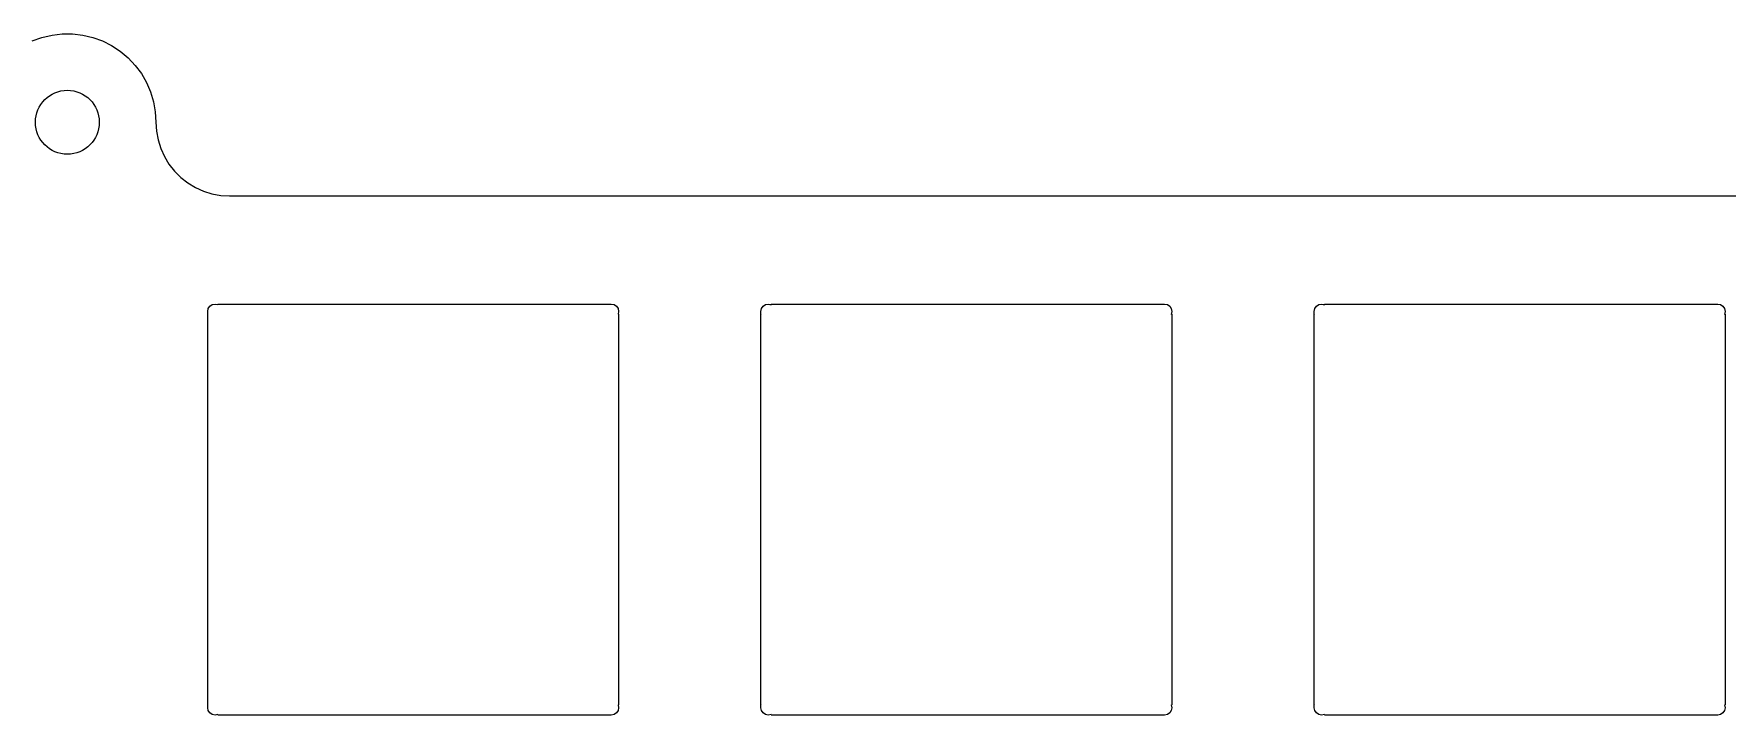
# Model space of a CAD drawing. Extents: x 229 to 416, y -167 to -34.
# Drawn here: x 287 to 345.3, y -57.9 to -34.4 of the extents above; entities that cross this region are included whole.
import ezdxf

# ---------------------------------------------------------------- set-up
doc = ezdxf.new("R2010")
doc.units = 0
doc.layers.add('Part__Feature1553', color=7, linetype='CONTINUOUS')

msp = doc.modelspace()

# ---------------------------------------------------------------- linework, layer by layer
at = {"layer": 'Part__Feature1553'}
for p, q in [((286.924, -34.6663), (287.257, -34.545)), ((286.924, -34.6663, 1.58), (287.257, -34.545, 1.58)), ((286.924, -34.6663, 1.58), (287.257, -34.545, 1.58)), ((286.924, -34.6663), (287.257, -34.545)), ((287.257, -34.545), (287.602, -34.4633)), ((287.257, -34.545, 1.58), (287.602, -34.4633, 1.58)), ((287.257, -34.545, 1.58), (287.602, -34.4633, 1.58)), ((287.257, -34.545), (287.602, -34.4633)), ((287.257, -34.545), (287.257, -34.545, 1.58)), ((287.257, -34.545), (287.257, -34.545, 1.58)), ((287.602, -34.4633), (287.954, -34.4222)), ((287.602, -34.4633, 1.58), (287.954, -34.4222, 1.58)), ((287.602, -34.4633, 1.58), (287.954, -34.4222, 1.58)), ((287.602, -34.4633), (287.954, -34.4222)), ((287.602, -34.4633), (287.602, -34.4633, 1.58)), ((287.602, -34.4633), (287.602, -34.4633, 1.58)), ((287.954, -34.4222), (288.308, -34.4222)), ((287.954, -34.4222, 1.58), (288.308, -34.4222, 1.58)), ((287.954, -34.4222), (287.954, -34.4222, 1.58)), ((287.954, -34.4222, 1.58), (288.308, -34.4222, 1.58)), ((287.954, -34.4222), (288.308, -34.4222)), ((287.954, -34.4222), (287.954, -34.4222, 1.58)), ((288.308, -34.4222), (288.308, -34.4222, 1.58)), ((288.308, -34.4222, 1.58), (288.661, -34.4633, 1.58)), ((288.308, -34.4222), (288.661, -34.4633)), ((288.308, -34.4222), (288.661, -34.4633)), ((288.308, -34.4222, 1.58), (288.661, -34.4633, 1.58)), ((288.308, -34.4222), (288.308, -34.4222, 1.58)), ((288.661, -34.4633), (288.661, -34.4633, 1.58)), ((288.661, -34.4633, 1.58), (289.005, -34.545, 1.58)), ((288.661, -34.4633), (289.005, -34.545)), ((288.661, -34.4633), (288.661, -34.4633, 1.58)), ((288.661, -34.4633), (289.005, -34.545)), ((288.661, -34.4633, 1.58), (289.005, -34.545, 1.58)), ((289.005, -34.545), (289.005, -34.545, 1.58)), ((289.005, -34.545), (289.005, -34.545, 1.58)), ((289.005, -34.545, 1.58), (289.339, -34.6663, 1.58)), ((289.005, -34.545), (289.339, -34.6663)), ((289.005, -34.545), (289.339, -34.6663)), ((289.005, -34.545, 1.58), (289.339, -34.6663, 1.58)), ((289.339, -34.6663), (289.339, -34.6663, 1.58)), ((289.339, -34.6663), (289.655, -34.8254)), ((289.339, -34.6663, 1.58), (289.655, -34.8254, 1.58)), ((289.339, -34.6663), (289.339, -34.6663, 1.58)), ((289.339, -34.6663, 1.58), (289.655, -34.8254, 1.58)), ((289.339, -34.6663), (289.655, -34.8254)), ((289.655, -34.8254), (289.951, -35.0201)), ((289.655, -34.8254, 1.58), (289.951, -35.0201, 1.58)), ((289.655, -34.8254), (289.655, -34.8254, 1.58)), ((289.655, -34.8254), (289.655, -34.8254, 1.58)), ((289.655, -34.8254, 1.58), (289.951, -35.0201, 1.58)), ((289.655, -34.8254), (289.951, -35.0201)), ((289.951, -35.0201), (290.223, -35.248)), ((289.951, -35.0201, 1.58), (290.223, -35.248, 1.58)), ((289.951, -35.0201), (289.951, -35.0201, 1.58)), ((289.951, -35.0201), (289.951, -35.0201, 1.58)), ((289.951, -35.0201, 1.58), (290.223, -35.248, 1.58)), ((289.951, -35.0201), (290.223, -35.248)), ((290.223, -35.248), (290.466, -35.5058)), ((290.223, -35.248, 1.58), (290.466, -35.5058, 1.58)), ((290.223, -35.248), (290.223, -35.248, 1.58)), ((290.223, -35.248), (290.223, -35.248, 1.58)), ((290.223, -35.248, 1.58), (290.466, -35.5058, 1.58)), ((290.223, -35.248), (290.466, -35.5058)), ((290.466, -35.5058), (290.678, -35.7901)), ((290.466, -35.5058, 1.58), (290.678, -35.7901, 1.58)), ((290.466, -35.5058), (290.466, -35.5058, 1.58)), ((290.466, -35.5058), (290.466, -35.5058, 1.58)), ((290.466, -35.5058, 1.58), (290.678, -35.7901, 1.58)), ((290.466, -35.5058), (290.678, -35.7901)), ((290.678, -35.7901), (290.855, -36.0971)), ((290.678, -35.7901, 1.58), (290.855, -36.0971, 1.58)), ((290.678, -35.7901), (290.678, -35.7901, 1.58)), ((290.678, -35.7901), (290.678, -35.7901, 1.58)), ((290.678, -35.7901, 1.58), (290.855, -36.0971, 1.58)), ((290.678, -35.7901), (290.855, -36.0971)), ((290.855, -36.0971), (290.995, -36.4225)), ((290.855, -36.0971, 1.58), (290.995, -36.4225, 1.58)), ((290.855, -36.0971), (290.855, -36.0971, 1.58)), ((290.855, -36.0971), (290.855, -36.0971, 1.58)), ((290.855, -36.0971, 1.58), (290.995, -36.4225, 1.58)), ((290.855, -36.0971), (290.995, -36.4225)), ((290.995, -36.4225), (291.097, -36.7621)), ((290.995, -36.4225, 1.58), (291.097, -36.7621, 1.58)), ((290.995, -36.4225), (290.995, -36.4225, 1.58)), ((290.995, -36.4225), (290.995, -36.4225, 1.58)), ((290.995, -36.4225, 1.58), (291.097, -36.7621, 1.58)), ((290.995, -36.4225), (291.097, -36.7621)), ((291.097, -36.7621), (291.159, -37.1111)), ((291.097, -36.7621, 1.58), (291.159, -37.1111, 1.58)), ((291.097, -36.7621), (291.097, -36.7621, 1.58)), ((291.097, -36.7621), (291.097, -36.7621, 1.58)), ((291.097, -36.7621, 1.58), (291.159, -37.1111, 1.58)), ((291.097, -36.7621), (291.159, -37.1111)), ((291.159, -37.1111), (291.179, -37.465)), ((291.159, -37.1111, 1.58), (291.179, -37.465, 1.58)), ((291.159, -37.1111), (291.159, -37.1111, 1.58)), ((291.159, -37.1111), (291.159, -37.1111, 1.58)), ((291.159, -37.1111, 1.58), (291.179, -37.465, 1.58)), ((291.159, -37.1111), (291.179, -37.465)), ((289.231, -37.465), (289.231, -37.465, 1.58)), ((289.231, -37.465), (289.231, -37.465, 1.58)), ((291.179, -37.465), (291.198, -37.7709)), ((291.179, -37.465, 1.58), (291.198, -37.7709, 1.58)), ((291.179, -37.465), (291.179, -37.465, 1.58)), ((291.179, -37.465), (291.179, -37.465, 1.58)), ((291.179, -37.465, 1.58), (291.198, -37.7709, 1.58)), ((291.179, -37.465), (291.198, -37.7709)), ((291.198, -37.7709), (291.253, -38.0723)), ((291.198, -37.7709, 1.58), (291.253, -38.0723, 1.58)), ((291.198, -37.7709), (291.198, -37.7709, 1.58)), ((291.198, -37.7709), (291.198, -37.7709, 1.58)), ((291.198, -37.7709, 1.58), (291.253, -38.0723, 1.58)), ((291.198, -37.7709), (291.253, -38.0723)), ((291.253, -38.0723), (291.344, -38.3648)), ((291.253, -38.0723, 1.58), (291.344, -38.3648, 1.58)), ((291.253, -38.0723), (291.253, -38.0723, 1.58)), ((291.253, -38.0723), (291.253, -38.0723, 1.58)), ((291.253, -38.0723, 1.58), (291.344, -38.3648, 1.58)), ((291.253, -38.0723), (291.344, -38.3648)), ((291.344, -38.3648), (291.47, -38.6442)), ((291.344, -38.3648, 1.58), (291.47, -38.6442, 1.58)), ((291.344, -38.3648), (291.344, -38.3648, 1.58)), ((291.344, -38.3648), (291.344, -38.3648, 1.58)), ((291.344, -38.3648, 1.58), (291.47, -38.6442, 1.58)), ((291.344, -38.3648), (291.47, -38.6442)), ((291.47, -38.6442), (291.628, -38.9065)), ((291.47, -38.6442, 1.58), (291.628, -38.9065, 1.58)), ((291.47, -38.6442), (291.47, -38.6442, 1.58)), ((291.47, -38.6442), (291.47, -38.6442, 1.58)), ((291.47, -38.6442, 1.58), (291.628, -38.9065, 1.58)), ((291.47, -38.6442), (291.628, -38.9065)), ((291.628, -38.9065), (291.817, -39.1477)), ((291.628, -38.9065, 1.58), (291.817, -39.1477, 1.58)), ((291.628, -38.9065), (291.628, -38.9065, 1.58)), ((291.628, -38.9065), (291.628, -38.9065, 1.58)), ((291.628, -38.9065, 1.58), (291.817, -39.1477, 1.58)), ((291.628, -38.9065), (291.817, -39.1477)), ((291.817, -39.1477), (292.034, -39.3643)), ((291.817, -39.1477, 1.58), (292.034, -39.3643, 1.58)), ((291.817, -39.1477), (291.817, -39.1477, 1.58)), ((291.817, -39.1477), (291.817, -39.1477, 1.58)), ((291.817, -39.1477, 1.58), (292.034, -39.3643, 1.58)), ((291.817, -39.1477), (292.034, -39.3643)), ((292.034, -39.3643), (292.275, -39.5533)), ((292.034, -39.3643, 1.58), (292.275, -39.5533, 1.58)), ((292.034, -39.3643), (292.034, -39.3643, 1.58)), ((292.034, -39.3643), (292.034, -39.3643, 1.58)), ((292.034, -39.3643, 1.58), (292.275, -39.5533, 1.58)), ((292.034, -39.3643), (292.275, -39.5533)), ((292.275, -39.5533), (292.538, -39.7118)), ((292.275, -39.5533, 1.58), (292.538, -39.7118, 1.58)), ((292.275, -39.5533), (292.275, -39.5533, 1.58)), ((292.275, -39.5533), (292.275, -39.5533, 1.58)), ((292.275, -39.5533, 1.58), (292.538, -39.7118, 1.58)), ((292.275, -39.5533), (292.538, -39.7118)), ((292.538, -39.7118), (292.817, -39.8376)), ((292.538, -39.7118, 1.58), (292.817, -39.8376, 1.58)), ((292.538, -39.7118), (292.538, -39.7118, 1.58)), ((292.538, -39.7118), (292.538, -39.7118, 1.58)), ((292.538, -39.7118, 1.58), (292.817, -39.8376, 1.58)), ((292.538, -39.7118), (292.817, -39.8376)), ((292.817, -39.8376), (293.109, -39.9288)), ((292.817, -39.8376, 1.58), (293.109, -39.9288, 1.58)), ((292.817, -39.8376), (292.817, -39.8376, 1.58)), ((292.817, -39.8376), (292.817, -39.8376, 1.58)), ((292.817, -39.8376, 1.58), (293.109, -39.9288, 1.58)), ((292.817, -39.8376), (293.109, -39.9288)), ((293.109, -39.9288), (293.411, -39.984)), ((293.109, -39.9288, 1.58), (293.411, -39.984, 1.58)), ((293.109, -39.9288), (293.109, -39.9288, 1.58)), ((293.109, -39.9288), (293.109, -39.9288, 1.58)), ((293.109, -39.9288, 1.58), (293.411, -39.984, 1.58)), ((293.109, -39.9288), (293.411, -39.984)), ((293.411, -39.984), (293.717, -40.0025)), ((293.411, -39.984, 1.58), (293.717, -40.0025, 1.58)), ((293.411, -39.984), (293.411, -39.984, 1.58)), ((293.411, -39.984), (293.411, -39.984, 1.58)), ((293.411, -39.984, 1.58), (293.717, -40.0025, 1.58)), ((293.411, -39.984), (293.717, -40.0025)), ((293.717, -40.0025), (363.508, -40.0025)), ((293.717, -40.0025, 1.58), (363.508, -40.0025, 1.58)), ((293.717, -40.0025), (293.717, -40.0025, 1.58)), ((293.717, -40.0025), (293.717, -40.0025, 1.58)), ((293.717, -40.0025, 1.58), (363.508, -40.0025, 1.58)), ((293.717, -40.0025), (363.508, -40.0025)), ((293.119, -43.7443), (293.216, -43.725)), ((293.119, -43.7443, 1.58), (293.216, -43.725, 1.58)), ((293.119, -43.7443, 1.58), (293.216, -43.725, 1.58)), ((293.119, -43.7443), (293.216, -43.725)), ((293.216, -43.725), (293.314, -43.7443)), ((293.216, -43.725, 1.58), (293.314, -43.7443, 1.58)), ((293.216, -43.725), (293.216, -43.725, 1.58)), ((293.216, -43.725), (293.216, -43.725, 1.58)), ((293.216, -43.725, 1.58), (293.314, -43.7443, 1.58)), ((293.216, -43.725), (293.314, -43.7443)), ((293.314, -43.725), (306.761, -43.725)), ((293.314, -43.725, 1.58), (306.761, -43.725, 1.58)), ((293.314, -43.725), (306.761, -43.725)), ((293.314, -43.725, 1.58), (306.761, -43.725, 1.58)), ((306.761, -43.725), (306.858, -43.725)), ((306.761, -43.725, 1.58), (306.858, -43.725, 1.58)), ((306.761, -43.725), (306.858, -43.725)), ((306.761, -43.725, 1.58), (306.858, -43.725, 1.58)), ((306.858, -43.725), (306.956, -43.7443)), ((306.858, -43.725, 1.58), (306.956, -43.7443, 1.58)), ((306.858, -43.725), (306.858, -43.725, 1.58)), ((306.858, -43.725), (306.858, -43.725, 1.58)), ((306.858, -43.725, 1.58), (306.956, -43.7443, 1.58)), ((306.858, -43.725), (306.956, -43.7443)), ((312.169, -43.7443), (312.267, -43.725)), ((312.169, -43.7443, 1.58), (312.267, -43.725, 1.58)), ((312.169, -43.7443, 1.58), (312.267, -43.725, 1.58)), ((312.169, -43.7443), (312.267, -43.725)), ((312.267, -43.725), (312.364, -43.7443)), ((312.267, -43.725, 1.58), (312.368, -43.7452, 1.58)), ((312.267, -43.725), (312.267, -43.725, 1.58)), ((312.267, -43.725), (312.267, -43.725, 1.58)), ((312.267, -43.725, 1.58), (312.368, -43.7452, 1.58)), ((312.267, -43.725), (312.364, -43.7443)), ((312.364, -43.725), (325.811, -43.725)), ((312.364, -43.725), (325.811, -43.725)), ((312.368, -43.725, 1.58), (325.811, -43.725, 1.58)), ((312.368, -43.725, 1.58), (325.811, -43.725, 1.58)), ((325.811, -43.725), (325.909, -43.725)), ((325.811, -43.725, 1.58), (325.909, -43.725, 1.58)), ((325.811, -43.725), (325.909, -43.725)), ((325.811, -43.725, 1.58), (325.909, -43.725, 1.58)), ((325.909, -43.725), (326.006, -43.7443)), ((325.909, -43.725, 1.58), (326.006, -43.7443, 1.58)), ((325.909, -43.725), (325.909, -43.725, 1.58)), ((325.909, -43.725), (325.909, -43.725, 1.58)), ((325.909, -43.725, 1.58), (326.006, -43.7443, 1.58)), ((325.909, -43.725), (326.006, -43.7443)), ((331.219, -43.7443), (331.317, -43.725)), ((331.219, -43.7443, 1.58), (331.317, -43.725, 1.58)), ((331.219, -43.7443, 1.58), (331.317, -43.725, 1.58)), ((331.219, -43.7443), (331.317, -43.725)), ((331.317, -43.725), (331.414, -43.7443)), ((331.317, -43.725, 1.58), (331.418, -43.7452, 1.58)), ((331.317, -43.725), (331.317, -43.725, 1.58)), ((331.317, -43.725), (331.317, -43.725, 1.58)), ((331.317, -43.725, 1.58), (331.418, -43.7452, 1.58)), ((331.317, -43.725), (331.414, -43.7443)), ((331.414, -43.725), (344.861, -43.725)), ((331.414, -43.725), (344.861, -43.725)), ((331.418, -43.725, 1.58), (344.861, -43.725, 1.58)), ((331.418, -43.725, 1.58), (344.861, -43.725, 1.58)), ((344.861, -43.725), (344.959, -43.725)), ((344.861, -43.725, 1.58), (344.959, -43.725, 1.58)), ((344.861, -43.725), (344.959, -43.725)), ((344.861, -43.725, 1.58), (344.959, -43.725, 1.58)), ((344.959, -43.725), (345.056, -43.7443)), ((344.959, -43.725, 1.58), (345.056, -43.7443, 1.58)), ((344.959, -43.725), (344.959, -43.725, 1.58)), ((344.959, -43.725), (344.959, -43.725, 1.58)), ((344.959, -43.725, 1.58), (345.056, -43.7443, 1.58)), ((344.959, -43.725), (345.056, -43.7443)), ((292.962, -43.979), (292.982, -43.8818)), ((292.962, -43.979, 1.58), (292.982, -43.8818, 1.58)), ((292.962, -43.979, 1.58), (292.982, -43.8818, 1.58)), ((292.962, -43.979), (292.982, -43.8818)), ((292.962, -44.0762), (292.962, -43.979)), ((292.962, -44.0762, 1.58), (292.962, -43.979, 1.58)), ((292.962, -44.0762), (292.962, -43.979)), ((292.962, -44.0762, 1.58), (292.962, -43.979, 1.58)), ((292.962, -43.979), (292.962, -43.979, 1.58)), ((292.962, -43.979), (292.962, -43.979, 1.58)), ((292.962, -57.5238), (292.962, -44.0762)), ((292.962, -57.5238, 1.58), (292.962, -44.0762, 1.58)), ((292.962, -57.5238), (292.962, -44.0762)), ((292.962, -57.5238, 1.58), (292.962, -44.0762, 1.58)), ((292.982, -43.8818), (293.037, -43.7994)), ((292.982, -43.8818, 1.58), (293.037, -43.7994, 1.58)), ((292.982, -43.8818, 1.58), (293.037, -43.7994, 1.58)), ((292.982, -43.8818), (293.037, -43.7994)), ((292.982, -43.8818), (292.982, -43.8818, 1.58)), ((292.982, -43.8818), (292.982, -43.8818, 1.58)), ((292.982, -44.0762), (292.982, -44.0762, 1.58)), ((292.982, -44.0762), (292.982, -44.0762, 1.58)), ((293.037, -43.7994), (293.119, -43.7443)), ((293.037, -43.7994, 1.58), (293.119, -43.7443, 1.58)), ((293.037, -43.7994, 1.58), (293.119, -43.7443, 1.58)), ((293.037, -43.7994), (293.119, -43.7443)), ((293.037, -43.7994), (293.037, -43.7994, 1.58)), ((293.037, -43.7994), (293.037, -43.7994, 1.58)), ((293.119, -43.7443), (293.119, -43.7443, 1.58)), ((293.119, -43.7443), (293.119, -43.7443, 1.58)), ((293.314, -43.7443), (293.314, -43.7443, 1.58)), ((293.314, -43.7443), (293.314, -43.7443, 1.58)), ((306.761, -43.7443), (306.761, -43.7443, 1.58)), ((306.761, -43.7443), (306.761, -43.7443, 1.58)), ((306.956, -43.7443), (307.038, -43.7994)), ((306.956, -43.7443, 1.58), (307.038, -43.7994, 1.58)), ((306.956, -43.7443), (306.956, -43.7443, 1.58)), ((306.956, -43.7443), (306.956, -43.7443, 1.58)), ((306.956, -43.7443, 1.58), (307.038, -43.7994, 1.58)), ((306.956, -43.7443), (307.038, -43.7994)), ((307.038, -43.7994), (307.093, -43.8818)), ((307.038, -43.7994, 1.58), (307.093, -43.8818, 1.58)), ((307.038, -43.7994), (307.038, -43.7994, 1.58)), ((307.038, -43.7994), (307.038, -43.7994, 1.58)), ((307.038, -43.7994, 1.58), (307.093, -43.8818, 1.58)), ((307.038, -43.7994), (307.093, -43.8818)), ((307.093, -43.8818), (307.113, -43.979)), ((307.093, -43.8818, 1.58), (307.113, -43.979, 1.58)), ((307.093, -43.8818), (307.093, -43.8818, 1.58)), ((307.093, -43.8818), (307.093, -43.8818, 1.58)), ((307.093, -43.8818, 1.58), (307.113, -43.979, 1.58)), ((307.093, -43.8818), (307.113, -43.979)), ((307.113, -43.979), (307.093, -44.0762)), ((307.113, -43.979, 1.58), (307.093, -44.0762, 1.58)), ((307.113, -43.979, 1.58), (307.093, -44.0762, 1.58)), ((307.113, -43.979), (307.093, -44.0762)), ((307.093, -44.0762), (307.093, -44.0762, 1.58)), ((307.093, -44.0762), (307.093, -44.0762, 1.58)), ((307.113, -43.979), (307.113, -43.979, 1.58)), ((307.113, -43.979), (307.113, -43.979, 1.58)), ((307.113, -44.0762), (307.113, -57.5238)), ((307.113, -44.0762, 1.58), (307.113, -57.5238, 1.58)), ((307.113, -44.0762), (307.113, -57.5238)), ((307.113, -44.0762, 1.58), (307.113, -57.5238, 1.58)), ((312.012, -43.979), (312.032, -43.8818)), ((312.012, -43.979, 1.58), (312.032, -43.8818, 1.58)), ((312.012, -43.979, 1.58), (312.032, -43.8818, 1.58)), ((312.012, -43.979), (312.032, -43.8818)), ((312.012, -44.0762), (312.012, -43.979)), ((312.012, -44.0762, 1.58), (312.012, -43.979, 1.58)), ((312.012, -44.0762), (312.012, -43.979)), ((312.012, -44.0762, 1.58), (312.012, -43.979, 1.58)), ((312.012, -43.979), (312.012, -43.979, 1.58)), ((312.012, -43.979), (312.012, -43.979, 1.58)), ((312.012, -57.5238), (312.012, -44.0762)), ((312.012, -57.5196, 1.58), (312.012, -44.0762, 1.58)), ((312.012, -57.5238), (312.012, -44.0762)), ((312.012, -57.5196, 1.58), (312.012, -44.0762, 1.58)), ((312.032, -43.8818), (312.087, -43.7994)), ((312.032, -43.8818, 1.58), (312.087, -43.7994, 1.58)), ((312.032, -43.8818, 1.58), (312.087, -43.7994, 1.58)), ((312.032, -43.8818), (312.087, -43.7994)), ((312.032, -43.8818), (312.032, -43.8818, 1.58)), ((312.032, -43.8818), (312.032, -43.8818, 1.58)), ((312.032, -44.0762), (312.032, -44.0762, 1.58)), ((312.032, -44.0762), (312.032, -44.0762, 1.58)), ((312.087, -43.7994), (312.169, -43.7443)), ((312.087, -43.7994, 1.58), (312.169, -43.7443, 1.58)), ((312.087, -43.7994, 1.58), (312.169, -43.7443, 1.58)), ((312.087, -43.7994), (312.169, -43.7443)), ((312.087, -43.7994), (312.087, -43.7994, 1.58)), ((312.087, -43.7994), (312.087, -43.7994, 1.58)), ((312.169, -43.7443), (312.169, -43.7443, 1.58)), ((312.169, -43.7443), (312.169, -43.7443, 1.58)), ((312.364, -43.7443), (312.364, -43.7443, 1.58)), ((312.364, -43.7443), (312.364, -43.7443, 1.58)), ((325.811, -43.7443), (325.811, -43.7443, 1.58)), ((325.811, -43.7443), (325.811, -43.7443, 1.58)), ((326.006, -43.7443), (326.088, -43.7994)), ((326.006, -43.7443, 1.58), (326.088, -43.7994, 1.58)), ((326.006, -43.7443), (326.006, -43.7443, 1.58)), ((326.006, -43.7443), (326.006, -43.7443, 1.58)), ((326.006, -43.7443, 1.58), (326.088, -43.7994, 1.58)), ((326.006, -43.7443), (326.088, -43.7994)), ((326.088, -43.7994), (326.143, -43.8818)), ((326.088, -43.7994, 1.58), (326.143, -43.8818, 1.58)), ((326.088, -43.7994), (326.088, -43.7994, 1.58)), ((326.088, -43.7994), (326.088, -43.7994, 1.58)), ((326.088, -43.7994, 1.58), (326.143, -43.8818, 1.58)), ((326.088, -43.7994), (326.143, -43.8818)), ((326.163, -43.979, 1.58), (326.142, -44.0807, 1.58)), ((326.163, -43.979, 1.58), (326.142, -44.0807, 1.58)), ((326.143, -43.8818), (326.163, -43.979)), ((326.143, -43.8818, 1.58), (326.163, -43.979, 1.58)), ((326.143, -43.8818), (326.143, -43.8818, 1.58)), ((326.143, -43.8818), (326.143, -43.8818, 1.58)), ((326.143, -43.8818, 1.58), (326.163, -43.979, 1.58)), ((326.143, -43.8818), (326.163, -43.979)), ((326.163, -43.979), (326.143, -44.0762)), ((326.163, -43.979), (326.143, -44.0762)), ((326.143, -44.0762), (326.143, -44.0762, 1.58)), ((326.143, -44.0762), (326.143, -44.0762, 1.58)), ((326.163, -43.979), (326.163, -43.979, 1.58)), ((326.163, -43.979), (326.163, -43.979, 1.58)), ((326.163, -44.0762), (326.163, -57.5238)), ((326.163, -44.0762), (326.163, -57.5238)), ((326.163, -44.0804, 1.58), (326.163, -57.5238, 1.58)), ((326.163, -44.0804, 1.58), (326.163, -57.5238, 1.58)), ((331.062, -43.979), (331.082, -43.8818)), ((331.062, -43.979, 1.58), (331.082, -43.8818, 1.58)), ((331.062, -43.979, 1.58), (331.082, -43.8818, 1.58)), ((331.062, -43.979), (331.082, -43.8818)), ((331.062, -44.0762), (331.062, -43.979)), ((331.062, -44.0762, 1.58), (331.062, -43.979, 1.58)), ((331.062, -44.0762), (331.062, -43.979)), ((331.062, -44.0762, 1.58), (331.062, -43.979, 1.58)), ((331.062, -43.979), (331.062, -43.979, 1.58)), ((331.062, -43.979), (331.062, -43.979, 1.58)), ((331.062, -57.5238), (331.062, -44.0762)), ((331.062, -57.5238, 1.58), (331.062, -44.0762, 1.58)), ((331.062, -57.5238), (331.062, -44.0762)), ((331.062, -57.5238, 1.58), (331.062, -44.0762, 1.58)), ((331.082, -43.8818), (331.137, -43.7994)), ((331.082, -43.8818, 1.58), (331.137, -43.7994, 1.58)), ((331.082, -43.8818, 1.58), (331.137, -43.7994, 1.58)), ((331.082, -43.8818), (331.137, -43.7994)), ((331.082, -43.8818), (331.082, -43.8818, 1.58)), ((331.082, -43.8818), (331.082, -43.8818, 1.58)), ((331.082, -44.0762), (331.082, -44.0762, 1.58)), ((331.082, -44.0762), (331.082, -44.0762, 1.58)), ((331.137, -43.7994), (331.219, -43.7443)), ((331.137, -43.7994, 1.58), (331.219, -43.7443, 1.58)), ((331.137, -43.7994, 1.58), (331.219, -43.7443, 1.58)), ((331.137, -43.7994), (331.219, -43.7443)), ((331.137, -43.7994), (331.137, -43.7994, 1.58)), ((331.137, -43.7994), (331.137, -43.7994, 1.58)), ((331.219, -43.7443), (331.219, -43.7443, 1.58)), ((331.219, -43.7443), (331.219, -43.7443, 1.58)), ((331.414, -43.7443), (331.414, -43.7443, 1.58)), ((331.414, -43.7443), (331.414, -43.7443, 1.58)), ((344.861, -43.7443), (344.861, -43.7443, 1.58)), ((344.861, -43.7443), (344.861, -43.7443, 1.58)), ((345.056, -43.7443), (345.138, -43.7994)), ((345.056, -43.7443, 1.58), (345.138, -43.7994, 1.58)), ((345.056, -43.7443), (345.056, -43.7443, 1.58)), ((345.056, -43.7443), (345.056, -43.7443, 1.58)), ((345.056, -43.7443, 1.58), (345.138, -43.7994, 1.58)), ((345.056, -43.7443), (345.138, -43.7994)), ((345.138, -43.7994), (345.193, -43.8818)), ((345.138, -43.7994, 1.58), (345.193, -43.8818, 1.58)), ((345.138, -43.7994), (345.138, -43.7994, 1.58)), ((345.138, -43.7994), (345.138, -43.7994, 1.58)), ((345.138, -43.7994, 1.58), (345.193, -43.8818, 1.58)), ((345.138, -43.7994), (345.193, -43.8818)), ((345.212, -43.979, 1.58), (345.192, -44.0807, 1.58)), ((345.212, -43.979, 1.58), (345.192, -44.0807, 1.58)), ((345.193, -43.8818), (345.212, -43.979)), ((345.193, -43.8818, 1.58), (345.212, -43.979, 1.58)), ((345.193, -43.8818), (345.193, -43.8818, 1.58)), ((345.193, -43.8818), (345.193, -43.8818, 1.58)), ((345.193, -43.8818, 1.58), (345.212, -43.979, 1.58)), ((345.193, -43.8818), (345.212, -43.979)), ((345.212, -43.979), (345.193, -44.0762)), ((345.212, -43.979), (345.193, -44.0762)), ((345.193, -44.0762), (345.193, -44.0762, 1.58)), ((345.193, -44.0762), (345.193, -44.0762, 1.58)), ((345.212, -43.979), (345.212, -43.979, 1.58)), ((345.212, -43.979), (345.212, -43.979, 1.58)), ((345.212, -44.0762), (345.212, -57.5238)), ((345.212, -44.0762), (345.212, -57.5238)), ((345.212, -44.0804, 1.58), (345.212, -57.5238, 1.58)), ((345.212, -44.0804, 1.58), (345.212, -57.5238, 1.58)), ((292.962, -57.621), (292.962, -57.5238)), ((292.962, -57.621, 1.58), (292.962, -57.5238, 1.58)), ((292.962, -57.621), (292.962, -57.5238)), ((292.962, -57.621, 1.58), (292.962, -57.5238, 1.58)), ((292.982, -57.7182), (292.962, -57.621)), ((292.982, -57.7182, 1.58), (292.962, -57.621, 1.58)), ((292.982, -57.7182, 1.58), (292.962, -57.621, 1.58)), ((292.962, -57.621), (292.962, -57.621, 1.58)), ((292.982, -57.7182), (292.962, -57.621)), ((292.962, -57.621), (292.962, -57.621, 1.58)), ((292.982, -57.5238), (292.982, -57.5238, 1.58)), ((292.982, -57.5238), (292.982, -57.5238, 1.58)), ((293.037, -57.8006), (292.982, -57.7182)), ((293.037, -57.8006, 1.58), (292.982, -57.7182, 1.58)), ((293.037, -57.8006, 1.58), (292.982, -57.7182, 1.58)), ((292.982, -57.7182), (292.982, -57.7182, 1.58)), ((293.037, -57.8006), (292.982, -57.7182)), ((292.982, -57.7182), (292.982, -57.7182, 1.58)), ((307.093, -57.7182), (307.038, -57.8006)), ((307.093, -57.7182, 1.58), (307.038, -57.8006, 1.58)), ((307.093, -57.7182, 1.58), (307.038, -57.8006, 1.58)), ((307.093, -57.7182), (307.038, -57.8006)), ((307.093, -57.5238), (307.113, -57.621)), ((307.093, -57.5238, 1.58), (307.113, -57.621, 1.58)), ((307.093, -57.5238), (307.093, -57.5238, 1.58)), ((307.093, -57.5238), (307.093, -57.5238, 1.58)), ((307.093, -57.5238, 1.58), (307.113, -57.621, 1.58)), ((307.093, -57.5238), (307.113, -57.621)), ((307.113, -57.621), (307.093, -57.7182)), ((307.113, -57.621, 1.58), (307.093, -57.7182, 1.58)), ((307.113, -57.621, 1.58), (307.093, -57.7182, 1.58)), ((307.113, -57.621), (307.093, -57.7182)), ((307.093, -57.7182), (307.093, -57.7182, 1.58)), ((307.093, -57.7182), (307.093, -57.7182, 1.58)), ((307.113, -57.621), (307.113, -57.621, 1.58)), ((307.113, -57.621), (307.113, -57.621, 1.58)), ((312.012, -57.621, 1.58), (312.012, -57.5196, 1.58)), ((312.012, -57.621, 1.58), (312.012, -57.5196, 1.58)), ((312.012, -57.621), (312.012, -57.5238)), ((312.012, -57.621), (312.012, -57.5238)), ((312.032, -57.7182), (312.012, -57.621)), ((312.032, -57.7182, 1.58), (312.012, -57.621, 1.58)), ((312.032, -57.7182, 1.58), (312.012, -57.621, 1.58)), ((312.012, -57.621), (312.012, -57.621, 1.58)), ((312.032, -57.7182), (312.012, -57.621)), ((312.012, -57.621), (312.012, -57.621, 1.58)), ((312.032, -57.5238), (312.032, -57.5238, 1.58)), ((312.032, -57.5238), (312.032, -57.5238, 1.58)), ((312.087, -57.8006), (312.032, -57.7182)), ((312.087, -57.8006, 1.58), (312.032, -57.7182, 1.58)), ((312.087, -57.8006, 1.58), (312.032, -57.7182, 1.58)), ((312.032, -57.7182), (312.032, -57.7182, 1.58)), ((312.087, -57.8006), (312.032, -57.7182)), ((312.032, -57.7182), (312.032, -57.7182, 1.58)), ((326.143, -57.7182), (326.088, -57.8006)), ((326.143, -57.7182, 1.58), (326.088, -57.8006, 1.58)), ((326.143, -57.7182, 1.58), (326.088, -57.8006, 1.58)), ((326.143, -57.7182), (326.088, -57.8006)), ((326.143, -57.5238), (326.163, -57.621)), ((326.143, -57.5238, 1.58), (326.163, -57.621, 1.58)), ((326.143, -57.5238), (326.143, -57.5238, 1.58)), ((326.143, -57.5238), (326.143, -57.5238, 1.58)), ((326.143, -57.5238, 1.58), (326.163, -57.621, 1.58)), ((326.143, -57.5238), (326.163, -57.621)), ((326.163, -57.621), (326.143, -57.7182)), ((326.163, -57.621, 1.58), (326.143, -57.7182, 1.58)), ((326.163, -57.621, 1.58), (326.143, -57.7182, 1.58)), ((326.163, -57.621), (326.143, -57.7182)), ((326.143, -57.7182), (326.143, -57.7182, 1.58)), ((326.143, -57.7182), (326.143, -57.7182, 1.58)), ((326.163, -57.621), (326.163, -57.621, 1.58)), ((326.163, -57.621), (326.163, -57.621, 1.58)), ((331.062, -57.621), (331.062, -57.5238)), ((331.062, -57.621, 1.58), (331.062, -57.5238, 1.58)), ((331.062, -57.621), (331.062, -57.5238)), ((331.062, -57.621, 1.58), (331.062, -57.5238, 1.58)), ((331.082, -57.7182), (331.062, -57.621)), ((331.082, -57.7182, 1.58), (331.062, -57.621, 1.58)), ((331.082, -57.7182, 1.58), (331.062, -57.621, 1.58)), ((331.062, -57.621), (331.062, -57.621, 1.58)), ((331.082, -57.7182), (331.062, -57.621)), ((331.062, -57.621), (331.062, -57.621, 1.58)), ((331.082, -57.5238), (331.082, -57.5238, 1.58)), ((331.082, -57.5238), (331.082, -57.5238, 1.58)), ((331.137, -57.8006), (331.082, -57.7182)), ((331.137, -57.8006, 1.58), (331.082, -57.7182, 1.58)), ((331.137, -57.8006, 1.58), (331.082, -57.7182, 1.58)), ((331.082, -57.7182), (331.082, -57.7182, 1.58)), ((331.137, -57.8006), (331.082, -57.7182)), ((331.082, -57.7182), (331.082, -57.7182, 1.58)), ((345.193, -57.7182), (345.138, -57.8006)), ((345.193, -57.7182, 1.58), (345.138, -57.8006, 1.58)), ((345.193, -57.7182, 1.58), (345.138, -57.8006, 1.58)), ((345.193, -57.7182), (345.138, -57.8006)), ((345.193, -57.5238), (345.212, -57.621)), ((345.193, -57.5238, 1.58), (345.212, -57.621, 1.58)), ((345.193, -57.5238), (345.193, -57.5238, 1.58)), ((345.193, -57.5238), (345.193, -57.5238, 1.58)), ((345.193, -57.5238, 1.58), (345.212, -57.621, 1.58)), ((345.193, -57.5238), (345.212, -57.621)), ((345.212, -57.621), (345.193, -57.7182)), ((345.212, -57.621, 1.58), (345.193, -57.7182, 1.58)), ((345.212, -57.621, 1.58), (345.193, -57.7182, 1.58)), ((345.212, -57.621), (345.193, -57.7182)), ((345.193, -57.7182), (345.193, -57.7182, 1.58)), ((345.193, -57.7182), (345.193, -57.7182, 1.58)), ((345.212, -57.621), (345.212, -57.621, 1.58)), ((345.212, -57.621), (345.212, -57.621, 1.58)), ((293.119, -57.8557), (293.037, -57.8006)), ((293.119, -57.8557, 1.58), (293.037, -57.8006, 1.58)), ((293.119, -57.8557, 1.58), (293.037, -57.8006, 1.58)), ((293.037, -57.8006), (293.037, -57.8006, 1.58)), ((293.119, -57.8557), (293.037, -57.8006)), ((293.037, -57.8006), (293.037, -57.8006, 1.58)), ((293.216, -57.875), (293.119, -57.8557)), ((293.216, -57.875, 1.58), (293.119, -57.8557, 1.58)), ((293.216, -57.875, 1.58), (293.119, -57.8557, 1.58)), ((293.119, -57.8557), (293.119, -57.8557, 1.58)), ((293.216, -57.875), (293.119, -57.8557)), ((293.119, -57.8557), (293.119, -57.8557, 1.58)), ((293.314, -57.8557), (293.216, -57.875)), ((293.314, -57.8557, 1.58), (293.216, -57.875, 1.58)), ((293.314, -57.8557, 1.58), (293.216, -57.875, 1.58)), ((293.314, -57.8557), (293.216, -57.875)), ((293.216, -57.875), (293.216, -57.875, 1.58)), ((293.216, -57.875), (293.216, -57.875, 1.58)), ((293.314, -57.8557), (293.314, -57.8557, 1.58)), ((293.314, -57.8557), (293.314, -57.8557, 1.58)), ((306.761, -57.875), (293.314, -57.875)), ((306.761, -57.875, 1.58), (293.314, -57.875, 1.58)), ((306.761, -57.875), (293.314, -57.875)), ((306.761, -57.875, 1.58), (293.314, -57.875, 1.58)), ((306.761, -57.8557), (306.761, -57.8557, 1.58)), ((306.761, -57.8557), (306.761, -57.8557, 1.58)), ((306.858, -57.875), (306.761, -57.875)), ((306.858, -57.875, 1.58), (306.761, -57.875, 1.58)), ((306.858, -57.875), (306.761, -57.875)), ((306.858, -57.875, 1.58), (306.761, -57.875, 1.58)), ((306.956, -57.8557), (306.858, -57.875)), ((306.956, -57.8557, 1.58), (306.858, -57.875, 1.58)), ((306.956, -57.8557, 1.58), (306.858, -57.875, 1.58)), ((306.956, -57.8557), (306.858, -57.875)), ((306.858, -57.875), (306.858, -57.875, 1.58)), ((306.858, -57.875), (306.858, -57.875, 1.58)), ((307.038, -57.8006), (306.956, -57.8557)), ((307.038, -57.8006, 1.58), (306.956, -57.8557, 1.58)), ((307.038, -57.8006, 1.58), (306.956, -57.8557, 1.58)), ((307.038, -57.8006), (306.956, -57.8557)), ((306.956, -57.8557), (306.956, -57.8557, 1.58)), ((306.956, -57.8557), (306.956, -57.8557, 1.58)), ((307.038, -57.8006), (307.038, -57.8006, 1.58)), ((307.038, -57.8006), (307.038, -57.8006, 1.58)), ((312.169, -57.8557), (312.087, -57.8006)), ((312.169, -57.8557, 1.58), (312.087, -57.8006, 1.58)), ((312.169, -57.8557, 1.58), (312.087, -57.8006, 1.58)), ((312.087, -57.8006), (312.087, -57.8006, 1.58)), ((312.169, -57.8557), (312.087, -57.8006)), ((312.087, -57.8006), (312.087, -57.8006, 1.58)), ((312.267, -57.875), (312.169, -57.8557)), ((312.267, -57.875, 1.58), (312.169, -57.8557, 1.58)), ((312.267, -57.875, 1.58), (312.169, -57.8557, 1.58)), ((312.169, -57.8557), (312.169, -57.8557, 1.58)), ((312.267, -57.875), (312.169, -57.8557)), ((312.169, -57.8557), (312.169, -57.8557, 1.58)), ((312.364, -57.8557), (312.267, -57.875)), ((312.364, -57.8557, 1.58), (312.267, -57.875, 1.58)), ((312.364, -57.8557, 1.58), (312.267, -57.875, 1.58)), ((312.364, -57.8557), (312.267, -57.875)), ((312.267, -57.875), (312.267, -57.875, 1.58)), ((312.267, -57.875), (312.267, -57.875, 1.58)), ((312.364, -57.8557), (312.364, -57.8557, 1.58)), ((312.364, -57.8557), (312.364, -57.8557, 1.58)), ((325.811, -57.875), (312.364, -57.875)), ((325.807, -57.875, 1.58), (312.364, -57.875, 1.58)), ((325.811, -57.875), (312.364, -57.875)), ((325.807, -57.875, 1.58), (312.364, -57.875, 1.58)), ((325.909, -57.875, 1.58), (325.807, -57.875, 1.58)), ((325.909, -57.875, 1.58), (325.807, -57.875, 1.58)), ((325.811, -57.8557), (325.811, -57.8557, 1.58)), ((325.811, -57.8557), (325.811, -57.8557, 1.58)), ((325.909, -57.875), (325.811, -57.875)), ((325.909, -57.875), (325.811, -57.875)), ((326.006, -57.8557), (325.909, -57.875)), ((326.006, -57.8557, 1.58), (325.909, -57.875, 1.58)), ((326.006, -57.8557, 1.58), (325.909, -57.875, 1.58)), ((326.006, -57.8557), (325.909, -57.875)), ((325.909, -57.875), (325.909, -57.875, 1.58)), ((325.909, -57.875), (325.909, -57.875, 1.58)), ((326.088, -57.8006), (326.006, -57.8557)), ((326.088, -57.8006, 1.58), (326.006, -57.8557, 1.58)), ((326.088, -57.8006, 1.58), (326.006, -57.8557, 1.58)), ((326.088, -57.8006), (326.006, -57.8557)), ((326.006, -57.8557), (326.006, -57.8557, 1.58)), ((326.006, -57.8557), (326.006, -57.8557, 1.58)), ((326.088, -57.8006), (326.088, -57.8006, 1.58)), ((326.088, -57.8006), (326.088, -57.8006, 1.58)), ((331.219, -57.8557), (331.137, -57.8006)), ((331.219, -57.8557, 1.58), (331.137, -57.8006, 1.58)), ((331.219, -57.8557, 1.58), (331.137, -57.8006, 1.58)), ((331.137, -57.8006), (331.137, -57.8006, 1.58)), ((331.219, -57.8557), (331.137, -57.8006)), ((331.137, -57.8006), (331.137, -57.8006, 1.58)), ((331.317, -57.875), (331.219, -57.8557)), ((331.317, -57.875, 1.58), (331.219, -57.8557, 1.58)), ((331.317, -57.875, 1.58), (331.219, -57.8557, 1.58)), ((331.219, -57.8557), (331.219, -57.8557, 1.58)), ((331.317, -57.875), (331.219, -57.8557)), ((331.219, -57.8557), (331.219, -57.8557, 1.58)), ((331.414, -57.8557), (331.317, -57.875)), ((331.414, -57.8557, 1.58), (331.317, -57.875, 1.58)), ((331.414, -57.8557, 1.58), (331.317, -57.875, 1.58)), ((331.414, -57.8557), (331.317, -57.875)), ((331.317, -57.875), (331.317, -57.875, 1.58)), ((331.317, -57.875), (331.317, -57.875, 1.58)), ((331.414, -57.8557), (331.414, -57.8557, 1.58)), ((331.414, -57.8557), (331.414, -57.8557, 1.58)), ((344.861, -57.875), (331.414, -57.875)), ((344.861, -57.875, 1.58), (331.414, -57.875, 1.58)), ((344.861, -57.875), (331.414, -57.875)), ((344.861, -57.875, 1.58), (331.414, -57.875, 1.58)), ((344.861, -57.8557), (344.861, -57.8557, 1.58)), ((344.861, -57.8557), (344.861, -57.8557, 1.58)), ((344.959, -57.875), (344.861, -57.875)), ((344.959, -57.875, 1.58), (344.861, -57.875, 1.58)), ((344.959, -57.875), (344.861, -57.875)), ((344.959, -57.875, 1.58), (344.861, -57.875, 1.58)), ((345.056, -57.8557), (344.959, -57.875)), ((345.056, -57.8557, 1.58), (344.959, -57.875, 1.58)), ((345.056, -57.8557, 1.58), (344.959, -57.875, 1.58)), ((345.056, -57.8557), (344.959, -57.875)), ((344.959, -57.875), (344.959, -57.875, 1.58)), ((344.959, -57.875), (344.959, -57.875, 1.58)), ((345.138, -57.8006), (345.056, -57.8557)), ((345.138, -57.8006, 1.58), (345.056, -57.8557, 1.58)), ((345.138, -57.8006, 1.58), (345.056, -57.8557, 1.58)), ((345.138, -57.8006), (345.056, -57.8557)), ((345.056, -57.8557), (345.056, -57.8557, 1.58)), ((345.056, -57.8557), (345.056, -57.8557, 1.58)), ((345.138, -57.8006), (345.138, -57.8006, 1.58)), ((345.138, -57.8006), (345.138, -57.8006, 1.58))]:
    msp.add_line(p, q, dxfattribs=at)
msp.add_circle((288.131, -37.465), 1.1, dxfattribs=at)
msp.add_circle((288.131, -37.465), 1.1, dxfattribs=at)
msp.add_circle((288.131, -37.465), 1.1, dxfattribs=at)
msp.add_circle((288.131, -37.465), 1.1, dxfattribs=at)

doc.saveas('drawing.dxf')
